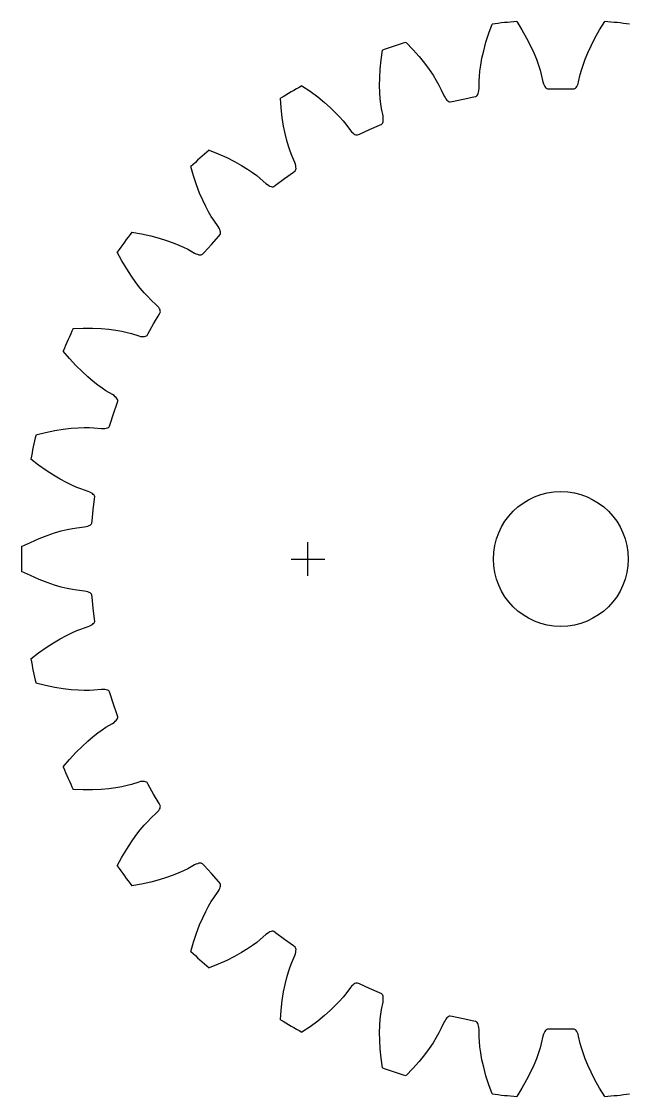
# Model space of a CAD drawing. Extents: x -8.5 to 23.5, y -15.9 to 15.9.
# Drawn here: x -8.5 to 9.54, y -15.95 to 15.95 of the extents above; entities that cross this region are included whole.
import ezdxf

# ---------------------------------------------------------------- set-up
doc = ezdxf.new("R2010")
doc.units = 0

msp = doc.modelspace()

# ---------------------------------------------------------------- linework, layer by layer
for p, q in [((0, -0.5), (0, 0.5)), ((0, -0.5), (0, 0.5)), ((-0.5, 0), (0.5, 0)), ((-0.5, 0), (0.5, 0))]:
    msp.add_line(p, q)
msp.add_circle((7.5, 0), 2)
msp.add_circle((7.5, 0), 2)
at = {"layer": 'layer0'}
for p, q in [((5.364, 15.598), (5.461, 15.87)), ((6.195, 15.947), (6.347, 15.702)), ((6.347, 15.702), (6.486, 15.456)), ((8.514, 15.456), (8.653, 15.702)), ((8.653, 15.702), (8.805, 15.947)), ((2.908, 15.327), (3.107, 15.119)), ((5.212, 15.081), (5.279, 15.329)), ((5.279, 15.329), (5.364, 15.598)), ((6.486, 15.456), (6.602, 15.227)), ((8.398, 15.227), (8.514, 15.456)), ((2.167, 14.813), (2.207, 15.099)), ((3.107, 15.119), (3.294, 14.907)), ((5.161, 14.855), (5.212, 15.081)), ((6.602, 15.227), (6.699, 15.016)), ((6.699, 15.016), (6.777, 14.826)), ((8.223, 14.826), (8.301, 15.016)), ((8.301, 15.016), (8.398, 15.227)), ((2.14, 14.532), (2.167, 14.813)), ((3.294, 14.907), (3.456, 14.708)), ((3.456, 14.708), (3.595, 14.522)), ((5.125, 14.652), (5.161, 14.855)), ((6.777, 14.826), (6.839, 14.655)), ((8.161, 14.655), (8.223, 14.826)), ((2.127, 14.276), (2.14, 14.532)), ((3.595, 14.522), (3.711, 14.351)), ((5.084, 14.315), (5.1, 14.472)), ((5.1, 14.472), (5.125, 14.652)), ((6.839, 14.655), (6.886, 14.504)), ((6.886, 14.504), (6.921, 14.375)), ((6.921, 14.375), (6.971, 14.153)), ((8.029, 14.153), (8.079, 14.375)), ((8.079, 14.375), (8.114, 14.504)), ((8.114, 14.504), (8.161, 14.655)), ((-0.179, 14.037), (0.06, 13.875)), ((2.124, 14.044), (2.127, 14.276)), ((2.13, 13.838), (2.124, 14.044)), ((3.711, 14.351), (3.806, 14.197)), ((3.806, 14.197), (3.884, 14.06)), ((3.884, 14.06), (3.945, 13.941)), ((5.075, 13.954), (5.077, 14.182)), ((5.077, 14.182), (5.084, 14.315)), ((6.971, 14.153), (6.986, 14.102)), ((6.986, 14.102), (7.004, 14.059)), ((7.004, 14.059), (7.023, 14.023)), ((7.977, 14.023), (7.996, 14.059)), ((7.996, 14.059), (8.014, 14.102)), ((8.014, 14.102), (8.029, 14.153)), ((0.06, 13.875), (0.287, 13.707)), ((2.143, 13.657), (2.13, 13.838)), ((3.945, 13.941), (4.04, 13.733)), ((4.04, 13.733), (4.066, 13.688)), ((4.92, 13.709), (4.984, 13.723)), ((4.984, 13.723), (5.004, 13.736)), ((5.004, 13.736), (5.022, 13.756)), ((5.022, 13.756), (5.038, 13.782)), ((5.038, 13.782), (5.051, 13.815)), ((5.051, 13.815), (5.062, 13.855)), ((5.062, 13.855), (5.07, 13.901)), ((5.07, 13.901), (5.075, 13.954)), ((7.023, 14.023), (7.043, 13.993)), ((7.043, 13.993), (7.064, 13.971)), ((7.064, 13.971), (7.086, 13.955)), ((7.086, 13.955), (7.108, 13.947)), ((7.108, 13.947), (7.173, 13.946)), ((7.173, 13.946), (7.5, 13.95)), ((7.5, 13.95), (7.827, 13.946)), ((7.827, 13.946), (7.892, 13.947)), ((7.892, 13.947), (7.914, 13.955)), ((7.914, 13.955), (7.936, 13.971)), ((7.936, 13.971), (7.957, 13.993)), ((7.957, 13.993), (7.977, 14.023)), ((-0.796, 13.381), (-0.817, 13.668)), ((0.287, 13.707), (0.487, 13.545)), ((0.487, 13.545), (0.661, 13.392)), ((2.161, 13.5), (2.143, 13.657)), ((2.182, 13.368), (2.161, 13.5)), ((4.066, 13.688), (4.092, 13.649)), ((4.092, 13.649), (4.118, 13.617)), ((4.118, 13.617), (4.144, 13.592)), ((4.144, 13.592), (4.169, 13.575)), ((4.169, 13.575), (4.193, 13.564)), ((4.193, 13.564), (4.217, 13.56)), ((4.217, 13.56), (4.28, 13.573)), ((4.28, 13.573), (4.6, 13.645)), ((4.6, 13.645), (4.92, 13.709)), ((-0.764, 13.1), (-0.796, 13.381)), ((-0.724, 12.846), (-0.764, 13.1)), ((0.661, 13.392), (0.81, 13.25)), ((0.81, 13.25), (0.935, 13.119)), ((0.935, 13.119), (1.04, 13.001)), ((2.227, 13.145), (2.182, 13.368)), ((2.233, 13.092), (2.227, 13.145)), ((2.235, 13.045), (2.233, 13.092)), ((-0.678, 12.619), (-0.724, 12.846)), ((1.04, 13.001), (1.124, 12.897)), ((1.124, 12.897), (1.26, 12.714)), ((1.826, 12.744), (2.126, 12.874)), ((2.126, 12.874), (2.186, 12.9)), ((2.186, 12.9), (2.202, 12.917)), ((2.202, 12.917), (2.216, 12.94)), ((2.216, 12.94), (2.226, 12.969)), ((2.226, 12.969), (2.232, 13.004)), ((2.232, 13.004), (2.235, 13.045)), ((-0.63, 12.419), (-0.678, 12.619)), ((1.26, 12.714), (1.295, 12.674)), ((1.295, 12.674), (1.328, 12.642)), ((1.328, 12.642), (1.361, 12.616)), ((1.361, 12.616), (1.391, 12.597)), ((1.391, 12.597), (1.419, 12.585)), ((1.419, 12.585), (1.446, 12.58)), ((1.446, 12.58), (1.469, 12.581)), ((1.469, 12.581), (1.529, 12.607)), ((1.529, 12.607), (1.826, 12.744)), ((-2.929, 12.134), (-2.662, 12.025)), ((-0.579, 12.245), (-0.63, 12.419)), ((-0.529, 12.095), (-0.579, 12.245)), ((-2.662, 12.025), (-2.405, 11.908)), ((-2.405, 11.908), (-2.176, 11.791)), ((-0.481, 11.97), (-0.529, 12.095)), ((-0.39, 11.761), (-0.481, 11.97)), ((-3.397, 11.364), (-3.477, 11.641)), ((-2.176, 11.791), (-1.974, 11.678)), ((-1.974, 11.678), (-1.799, 11.569)), ((-1.799, 11.569), (-1.649, 11.468)), ((-0.433, 11.475), (-0.38, 11.514)), ((-0.374, 11.711), (-0.39, 11.761)), ((-0.38, 11.514), (-0.368, 11.533)), ((-0.362, 11.666), (-0.374, 11.711)), ((-0.368, 11.533), (-0.359, 11.559)), ((-0.356, 11.625), (-0.362, 11.666)), ((-0.359, 11.559), (-0.355, 11.589)), ((-0.355, 11.589), (-0.356, 11.625)), ((-3.307, 11.096), (-3.397, 11.364)), ((-1.649, 11.468), (-1.522, 11.374)), ((-1.522, 11.374), (-1.418, 11.29)), ((-1.418, 11.29), (-1.247, 11.139)), ((-0.962, 11.09), (-0.7, 11.286)), ((-0.7, 11.286), (-0.433, 11.475)), ((-3.215, 10.856), (-3.307, 11.096)), ((-3.123, 10.643), (-3.215, 10.856)), ((-1.247, 11.139), (-1.205, 11.107)), ((-1.205, 11.107), (-1.165, 11.082)), ((-1.165, 11.082), (-1.128, 11.064)), ((-1.128, 11.064), (-1.095, 11.052)), ((-1.095, 11.052), (-1.064, 11.046)), ((-1.064, 11.046), (-1.038, 11.046)), ((-1.038, 11.046), (-1.015, 11.053)), ((-1.015, 11.053), (-0.962, 11.09)), ((-3.034, 10.457), (-3.123, 10.643)), ((-2.948, 10.297), (-3.034, 10.457)), ((-2.868, 10.161), (-2.948, 10.297)), ((-2.796, 10.049), (-2.868, 10.161)), ((-2.663, 9.863), (-2.796, 10.049)), ((-5.224, 9.7), (-4.94, 9.649)), ((-4.94, 9.649), (-4.664, 9.588)), ((-4.664, 9.588), (-4.416, 9.522)), ((-2.867, 9.334), (-2.645, 9.575)), ((-2.637, 9.818), (-2.663, 9.863)), ((-2.645, 9.575), (-2.602, 9.624)), ((-2.616, 9.776), (-2.637, 9.818)), ((-2.602, 9.737), (-2.616, 9.776)), ((-2.593, 9.703), (-2.602, 9.737)), ((-2.602, 9.624), (-2.594, 9.646)), ((-2.594, 9.646), (-2.591, 9.672)), ((-2.591, 9.672), (-2.593, 9.703)), ((-4.416, 9.522), (-4.195, 9.453)), ((-4.195, 9.453), (-4.001, 9.383)), ((-4.001, 9.383), (-3.833, 9.315)), ((-3.833, 9.315), (-3.689, 9.249)), ((-3.689, 9.249), (-3.57, 9.189)), ((-3.083, 9.089), (-2.867, 9.334)), ((-5.521, 8.85), (-5.657, 9.104)), ((-3.57, 9.189), (-3.372, 9.077)), ((-3.372, 9.077), (-3.324, 9.055)), ((-3.324, 9.055), (-3.28, 9.039)), ((-3.28, 9.039), (-3.24, 9.028)), ((-3.24, 9.028), (-3.205, 9.024)), ((-3.205, 9.024), (-3.174, 9.024)), ((-3.174, 9.024), (-3.148, 9.03)), ((-3.148, 9.03), (-3.127, 9.041)), ((-3.127, 9.041), (-3.083, 9.089)), ((-5.378, 8.606), (-5.521, 8.85)), ((-5.238, 8.391), (-5.378, 8.606)), ((-5.104, 8.202), (-5.238, 8.391)), ((-4.978, 8.039), (-5.104, 8.202)), ((-4.861, 7.9), (-4.978, 8.039)), ((-4.754, 7.784), (-4.861, 7.9)), ((-4.66, 7.689), (-4.754, 7.784)), ((-4.492, 7.535), (-4.66, 7.689)), ((-4.456, 7.496), (-4.492, 7.535)), ((-4.427, 7.459), (-4.456, 7.496)), ((-4.405, 7.424), (-4.427, 7.459)), ((-4.39, 7.392), (-4.405, 7.424)), ((-4.381, 7.363), (-4.39, 7.392)), ((-4.382, 7.313), (-4.378, 7.336)), ((-4.378, 7.336), (-4.381, 7.363)), ((-4.581, 6.975), (-4.414, 7.256)), ((-4.414, 7.256), (-4.382, 7.313)), ((-6.963, 6.843), (-6.675, 6.852)), ((-6.675, 6.852), (-6.392, 6.849)), ((-6.392, 6.849), (-6.136, 6.836)), ((-6.136, 6.836), (-5.905, 6.815)), ((-5.905, 6.815), (-5.701, 6.787)), ((-5.701, 6.787), (-5.522, 6.755)), ((-5.522, 6.755), (-5.368, 6.721)), ((-5.368, 6.721), (-5.239, 6.687)), ((-4.741, 6.69), (-4.581, 6.975)), ((-5.239, 6.687), (-5.021, 6.618)), ((-5.021, 6.618), (-4.97, 6.606)), ((-4.97, 6.606), (-4.924, 6.6)), ((-4.924, 6.6), (-4.882, 6.598)), ((-4.882, 6.598), (-4.847, 6.601)), ((-4.847, 6.601), (-4.817, 6.608)), ((-4.817, 6.608), (-4.793, 6.619)), ((-4.793, 6.619), (-4.774, 6.634)), ((-4.774, 6.634), (-4.741, 6.69)), ((-7.077, 5.949), (-7.263, 6.169)), ((-6.886, 5.741), (-7.077, 5.949)), ((-6.704, 5.559), (-6.886, 5.741)), ((-6.534, 5.402), (-6.704, 5.559)), ((-6.377, 5.269), (-6.534, 5.402)), ((-6.233, 5.157), (-6.377, 5.269)), ((-6.105, 5.066), (-6.233, 5.157)), ((-5.993, 4.993), (-6.105, 5.066)), ((-5.797, 4.877), (-5.993, 4.993)), ((-5.754, 4.846), (-5.797, 4.877)), ((-5.718, 4.816), (-5.754, 4.846)), ((-5.689, 4.787), (-5.718, 4.816)), ((-5.667, 4.759), (-5.689, 4.787)), ((-5.767, 4.311), (-5.663, 4.621)), ((-5.652, 4.732), (-5.667, 4.759)), ((-5.663, 4.621), (-5.643, 4.683)), ((-5.644, 4.706), (-5.652, 4.732)), ((-5.643, 4.683), (-5.644, 4.706)), ((-5.865, 3.999), (-5.767, 4.311)), ((-7.513, 3.811), (-7.259, 3.852)), ((-7.259, 3.852), (-7.029, 3.879)), ((-7.029, 3.879), (-6.823, 3.894)), ((-6.823, 3.894), (-6.642, 3.9)), ((-6.642, 3.9), (-6.484, 3.899)), ((-6.484, 3.899), (-6.351, 3.892)), ((-6.351, 3.892), (-6.124, 3.87)), ((-6.124, 3.87), (-6.071, 3.869)), ((-6.071, 3.869), (-6.024, 3.873)), ((-6.024, 3.873), (-5.984, 3.879)), ((-5.984, 3.879), (-5.949, 3.89)), ((-5.949, 3.89), (-5.921, 3.903)), ((-5.921, 3.903), (-5.9, 3.918)), ((-5.9, 3.918), (-5.885, 3.937)), ((-5.885, 3.937), (-5.865, 3.999)), ((-8.07, 3.686), (-7.79, 3.755)), ((-7.79, 3.755), (-7.513, 3.811)), ((-7.995, 2.788), (-8.223, 2.965)), ((-7.765, 2.624), (-7.995, 2.788)), ((-7.55, 2.484), (-7.765, 2.624)), ((-7.35, 2.366), (-7.55, 2.484)), ((-7.169, 2.268), (-7.35, 2.366)), ((-7.006, 2.189), (-7.169, 2.268)), ((-6.861, 2.126), (-7.006, 2.189)), ((-6.736, 2.078), (-6.861, 2.126)), ((-6.52, 2.006), (-6.736, 2.078)), ((-6.472, 1.985), (-6.52, 2.006)), ((-6.43, 1.963), (-6.472, 1.985)), ((-6.396, 1.94), (-6.43, 1.963)), ((-6.369, 1.917), (-6.396, 1.94)), ((-6.348, 1.894), (-6.369, 1.917)), ((-6.374, 1.458), (-6.336, 1.783)), ((-6.335, 1.871), (-6.348, 1.894)), ((-6.336, 1.783), (-6.329, 1.848)), ((-6.329, 1.848), (-6.335, 1.871)), ((-6.404, 1.132), (-6.374, 1.458)), ((-6.631, 0.953), (-6.579, 0.963)), ((-6.579, 0.963), (-6.534, 0.976)), ((-6.534, 0.976), (-6.496, 0.991)), ((-6.496, 0.991), (-6.464, 1.008)), ((-6.464, 1.008), (-6.44, 1.027)), ((-6.44, 1.027), (-6.422, 1.047)), ((-6.422, 1.047), (-6.411, 1.068)), ((-6.411, 1.068), (-6.404, 1.132)), ((-7.977, 0.607), (-7.737, 0.699)), ((-7.737, 0.699), (-7.518, 0.773)), ((-7.518, 0.773), (-7.32, 0.831)), ((-7.32, 0.831), (-7.144, 0.874)), ((-7.144, 0.874), (-6.989, 0.906)), ((-6.989, 0.906), (-6.857, 0.927)), ((-6.857, 0.927), (-6.631, 0.953)), ((-8.496, 0.369), (-8.236, 0.494)), ((-8.236, 0.494), (-7.977, 0.607)), ((-8.236, -0.494), (-8.496, -0.369)), ((-7.977, -0.607), (-8.236, -0.494)), ((-7.737, -0.699), (-7.977, -0.607)), ((-7.518, -0.773), (-7.737, -0.699)), ((-7.32, -0.831), (-7.518, -0.773)), ((-7.144, -0.874), (-7.32, -0.831)), ((-6.989, -0.906), (-7.144, -0.874)), ((-6.857, -0.927), (-6.989, -0.906)), ((-6.631, -0.953), (-6.857, -0.927)), ((-6.579, -0.963), (-6.631, -0.953)), ((-6.534, -0.976), (-6.579, -0.963)), ((-6.496, -0.991), (-6.534, -0.976)), ((-6.464, -1.008), (-6.496, -0.991)), ((-6.44, -1.027), (-6.464, -1.008)), ((-6.422, -1.047), (-6.44, -1.027)), ((-6.411, -1.068), (-6.422, -1.047)), ((-6.404, -1.132), (-6.411, -1.068)), ((-6.374, -1.458), (-6.404, -1.132)), ((-6.336, -1.783), (-6.374, -1.458)), ((-6.369, -1.917), (-6.348, -1.894)), ((-6.348, -1.894), (-6.335, -1.871)), ((-6.329, -1.848), (-6.336, -1.783)), ((-6.335, -1.871), (-6.329, -1.848)), ((-7.169, -2.268), (-7.006, -2.189)), ((-7.006, -2.189), (-6.861, -2.126)), ((-6.861, -2.126), (-6.736, -2.078)), ((-6.736, -2.078), (-6.52, -2.006)), ((-6.52, -2.006), (-6.472, -1.985)), ((-6.472, -1.985), (-6.43, -1.963)), ((-6.43, -1.963), (-6.396, -1.94)), ((-6.396, -1.94), (-6.369, -1.917)), ((-7.765, -2.624), (-7.55, -2.484)), ((-7.55, -2.484), (-7.35, -2.366)), ((-7.35, -2.366), (-7.169, -2.268)), ((-8.223, -2.965), (-7.995, -2.788)), ((-7.995, -2.788), (-7.765, -2.624)), ((-7.79, -3.755), (-8.07, -3.686)), ((-7.513, -3.811), (-7.79, -3.755)), ((-7.259, -3.852), (-7.513, -3.811)), ((-7.029, -3.879), (-7.259, -3.852)), ((-6.823, -3.894), (-7.029, -3.879)), ((-6.642, -3.9), (-6.823, -3.894)), ((-6.484, -3.899), (-6.642, -3.9)), ((-6.351, -3.892), (-6.484, -3.899)), ((-6.124, -3.87), (-6.351, -3.892)), ((-6.071, -3.869), (-6.124, -3.87)), ((-6.024, -3.873), (-6.071, -3.869)), ((-5.984, -3.879), (-6.024, -3.873)), ((-5.949, -3.89), (-5.984, -3.879)), ((-5.921, -3.903), (-5.949, -3.89)), ((-5.9, -3.918), (-5.921, -3.903)), ((-5.885, -3.937), (-5.9, -3.918)), ((-5.865, -3.999), (-5.885, -3.937)), ((-5.767, -4.311), (-5.865, -3.999)), ((-5.663, -4.621), (-5.767, -4.311)), ((-5.689, -4.787), (-5.667, -4.759)), ((-5.667, -4.759), (-5.652, -4.732)), ((-5.643, -4.683), (-5.663, -4.621)), ((-5.652, -4.732), (-5.644, -4.706)), ((-5.644, -4.706), (-5.643, -4.683)), ((-6.233, -5.157), (-6.105, -5.066)), ((-6.105, -5.066), (-5.993, -4.993)), ((-5.993, -4.993), (-5.797, -4.877)), ((-5.797, -4.877), (-5.754, -4.846)), ((-5.754, -4.846), (-5.718, -4.816)), ((-5.718, -4.816), (-5.689, -4.787)), ((-6.704, -5.559), (-6.534, -5.402)), ((-6.534, -5.402), (-6.377, -5.269)), ((-6.377, -5.269), (-6.233, -5.157)), ((-7.077, -5.949), (-6.886, -5.741)), ((-6.886, -5.741), (-6.704, -5.559)), ((-7.263, -6.169), (-7.077, -5.949)), ((-5.239, -6.687), (-5.368, -6.721)), ((-5.021, -6.618), (-5.239, -6.687)), ((-4.97, -6.606), (-5.021, -6.618)), ((-4.924, -6.6), (-4.97, -6.606)), ((-4.882, -6.598), (-4.924, -6.6)), ((-4.847, -6.601), (-4.882, -6.598)), ((-4.817, -6.608), (-4.847, -6.601)), ((-4.793, -6.619), (-4.817, -6.608)), ((-4.774, -6.634), (-4.793, -6.619)), ((-4.741, -6.69), (-4.774, -6.634)), ((-4.581, -6.975), (-4.741, -6.69)), ((-6.675, -6.852), (-6.963, -6.843)), ((-6.392, -6.849), (-6.675, -6.852)), ((-6.136, -6.836), (-6.392, -6.849)), ((-5.905, -6.815), (-6.136, -6.836)), ((-5.701, -6.787), (-5.905, -6.815)), ((-5.522, -6.755), (-5.701, -6.787)), ((-5.368, -6.721), (-5.522, -6.755)), ((-4.414, -7.256), (-4.581, -6.975)), ((-4.382, -7.313), (-4.414, -7.256)), ((-4.378, -7.336), (-4.382, -7.313)), ((-4.66, -7.689), (-4.492, -7.535)), ((-4.492, -7.535), (-4.456, -7.496)), ((-4.456, -7.496), (-4.427, -7.459)), ((-4.427, -7.459), (-4.405, -7.424)), ((-4.405, -7.424), (-4.39, -7.392)), ((-4.39, -7.392), (-4.381, -7.363)), ((-4.381, -7.363), (-4.378, -7.336)), ((-4.978, -8.039), (-4.861, -7.9)), ((-4.861, -7.9), (-4.754, -7.784)), ((-4.754, -7.784), (-4.66, -7.689)), ((-5.238, -8.391), (-5.104, -8.202)), ((-5.104, -8.202), (-4.978, -8.039)), ((-5.521, -8.85), (-5.378, -8.606)), ((-5.378, -8.606), (-5.238, -8.391)), ((-5.657, -9.104), (-5.521, -8.85)), ((-3.57, -9.189), (-3.689, -9.249)), ((-3.372, -9.077), (-3.57, -9.189)), ((-3.324, -9.055), (-3.372, -9.077)), ((-3.28, -9.039), (-3.324, -9.055)), ((-3.24, -9.028), (-3.28, -9.039)), ((-3.205, -9.024), (-3.24, -9.028)), ((-3.174, -9.024), (-3.205, -9.024)), ((-3.148, -9.03), (-3.174, -9.024)), ((-3.127, -9.041), (-3.148, -9.03)), ((-3.083, -9.089), (-3.127, -9.041)), ((-2.867, -9.334), (-3.083, -9.089)), ((-4.416, -9.522), (-4.664, -9.588)), ((-4.195, -9.453), (-4.416, -9.522)), ((-4.001, -9.383), (-4.195, -9.453)), ((-3.833, -9.315), (-4.001, -9.383)), ((-3.689, -9.249), (-3.833, -9.315)), ((-2.645, -9.575), (-2.867, -9.334)), ((-4.94, -9.649), (-5.224, -9.7)), ((-4.664, -9.588), (-4.94, -9.649)), ((-2.796, -10.049), (-2.663, -9.863)), ((-2.663, -9.863), (-2.637, -9.818)), ((-2.602, -9.624), (-2.645, -9.575)), ((-2.637, -9.818), (-2.616, -9.776)), ((-2.616, -9.776), (-2.602, -9.737)), ((-2.594, -9.646), (-2.602, -9.624)), ((-2.602, -9.737), (-2.593, -9.703)), ((-2.591, -9.672), (-2.594, -9.646)), ((-2.593, -9.703), (-2.591, -9.672)), ((-2.948, -10.297), (-2.868, -10.161)), ((-2.868, -10.161), (-2.796, -10.049)), ((-3.123, -10.643), (-3.034, -10.457)), ((-3.034, -10.457), (-2.948, -10.297)), ((-3.215, -10.856), (-3.123, -10.643)), ((-3.397, -11.364), (-3.307, -11.096)), ((-3.307, -11.096), (-3.215, -10.856)), ((-1.247, -11.139), (-1.418, -11.29)), ((-1.205, -11.107), (-1.247, -11.139)), ((-1.165, -11.082), (-1.205, -11.107)), ((-1.128, -11.064), (-1.165, -11.082)), ((-1.095, -11.052), (-1.128, -11.064)), ((-1.064, -11.046), (-1.095, -11.052)), ((-1.038, -11.046), (-1.064, -11.046)), ((-1.015, -11.053), (-1.038, -11.046)), ((-0.962, -11.09), (-1.015, -11.053)), ((-0.7, -11.286), (-0.962, -11.09)), ((-3.477, -11.641), (-3.397, -11.364)), ((-1.649, -11.468), (-1.799, -11.569)), ((-1.522, -11.374), (-1.649, -11.468)), ((-1.418, -11.29), (-1.522, -11.374)), ((-0.433, -11.475), (-0.7, -11.286)), ((-0.38, -11.514), (-0.433, -11.475)), ((-2.176, -11.791), (-2.405, -11.908)), ((-1.974, -11.678), (-2.176, -11.791)), ((-1.799, -11.569), (-1.974, -11.678)), ((-0.481, -11.97), (-0.39, -11.761)), ((-0.39, -11.761), (-0.374, -11.711)), ((-0.368, -11.533), (-0.38, -11.514)), ((-0.374, -11.711), (-0.362, -11.666)), ((-0.359, -11.559), (-0.368, -11.533)), ((-0.362, -11.666), (-0.356, -11.625)), ((-0.355, -11.589), (-0.359, -11.559)), ((-0.356, -11.625), (-0.355, -11.589)), ((-2.662, -12.025), (-2.929, -12.134)), ((-2.405, -11.908), (-2.662, -12.025)), ((-0.579, -12.245), (-0.529, -12.095)), ((-0.529, -12.095), (-0.481, -11.97)), ((-0.678, -12.619), (-0.63, -12.419)), ((-0.63, -12.419), (-0.579, -12.245)), ((-0.724, -12.846), (-0.678, -12.619)), ((1.26, -12.714), (1.124, -12.897)), ((1.295, -12.674), (1.26, -12.714)), ((1.328, -12.642), (1.295, -12.674)), ((1.361, -12.616), (1.328, -12.642)), ((1.391, -12.597), (1.361, -12.616)), ((1.419, -12.585), (1.391, -12.597)), ((1.446, -12.58), (1.419, -12.585)), ((1.469, -12.581), (1.446, -12.58)), ((1.529, -12.607), (1.469, -12.581)), ((1.826, -12.744), (1.529, -12.607)), ((2.126, -12.874), (1.826, -12.744)), ((-0.764, -13.1), (-0.724, -12.846)), ((1.04, -13.001), (0.935, -13.119)), ((1.124, -12.897), (1.04, -13.001)), ((2.186, -12.9), (2.126, -12.874)), ((2.202, -12.917), (2.186, -12.9)), ((2.216, -12.94), (2.202, -12.917)), ((2.226, -12.969), (2.216, -12.94)), ((2.232, -13.004), (2.226, -12.969)), ((2.235, -13.045), (2.232, -13.004)), ((2.233, -13.092), (2.235, -13.045)), ((-0.817, -13.668), (-0.796, -13.381)), ((-0.796, -13.381), (-0.764, -13.1)), ((0.661, -13.392), (0.487, -13.545)), ((0.81, -13.25), (0.661, -13.392)), ((0.935, -13.119), (0.81, -13.25)), ((2.161, -13.5), (2.182, -13.368)), ((2.182, -13.368), (2.227, -13.145)), ((2.227, -13.145), (2.233, -13.092)), ((0.287, -13.707), (0.06, -13.875)), ((0.487, -13.545), (0.287, -13.707)), ((2.13, -13.838), (2.143, -13.657)), ((2.143, -13.657), (2.161, -13.5)), ((4.066, -13.688), (4.04, -13.733)), ((4.092, -13.649), (4.066, -13.688)), ((4.118, -13.617), (4.092, -13.649)), ((4.144, -13.592), (4.118, -13.617)), ((4.169, -13.575), (4.144, -13.592)), ((4.193, -13.564), (4.169, -13.575)), ((4.217, -13.56), (4.193, -13.564)), ((4.28, -13.573), (4.217, -13.56)), ((4.6, -13.645), (4.28, -13.573)), ((4.92, -13.709), (4.6, -13.645)), ((4.984, -13.723), (4.92, -13.709)), ((0.06, -13.875), (-0.179, -14.037)), ((2.124, -14.044), (2.13, -13.838)), ((3.945, -13.941), (3.884, -14.06)), ((4.04, -13.733), (3.945, -13.941)), ((5.004, -13.736), (4.984, -13.723)), ((5.022, -13.756), (5.004, -13.736)), ((5.038, -13.782), (5.022, -13.756)), ((5.051, -13.815), (5.038, -13.782)), ((5.062, -13.855), (5.051, -13.815)), ((5.07, -13.901), (5.062, -13.855)), ((5.075, -13.954), (5.07, -13.901)), ((5.077, -14.182), (5.075, -13.954)), ((7.023, -14.023), (7.004, -14.059)), ((7.043, -13.993), (7.023, -14.023)), ((7.064, -13.971), (7.043, -13.993)), ((7.086, -13.955), (7.064, -13.971)), ((7.108, -13.947), (7.086, -13.955)), ((7.173, -13.946), (7.108, -13.947)), ((7.5, -13.95), (7.173, -13.946)), ((7.827, -13.946), (7.5, -13.95)), ((7.892, -13.947), (7.827, -13.946)), ((7.914, -13.955), (7.892, -13.947)), ((7.936, -13.971), (7.914, -13.955)), ((7.957, -13.993), (7.936, -13.971)), ((7.977, -14.023), (7.957, -13.993)), ((7.996, -14.059), (7.977, -14.023)), ((2.127, -14.276), (2.124, -14.044)), ((2.14, -14.532), (2.127, -14.276)), ((3.711, -14.351), (3.595, -14.522)), ((3.806, -14.197), (3.711, -14.351)), ((3.884, -14.06), (3.806, -14.197)), ((5.084, -14.315), (5.077, -14.182)), ((5.1, -14.472), (5.084, -14.315)), ((6.971, -14.153), (6.921, -14.375)), ((6.986, -14.102), (6.971, -14.153)), ((7.004, -14.059), (6.986, -14.102)), ((8.014, -14.102), (7.996, -14.059)), ((8.029, -14.153), (8.014, -14.102)), ((8.079, -14.375), (8.029, -14.153)), ((2.167, -14.813), (2.14, -14.532)), ((3.595, -14.522), (3.456, -14.708)), ((5.125, -14.652), (5.1, -14.472)), ((5.161, -14.855), (5.125, -14.652)), ((6.839, -14.655), (6.777, -14.826)), ((6.886, -14.504), (6.839, -14.655)), ((6.921, -14.375), (6.886, -14.504)), ((8.114, -14.504), (8.079, -14.375)), ((8.161, -14.655), (8.114, -14.504)), ((8.223, -14.826), (8.161, -14.655)), ((2.207, -15.099), (2.167, -14.813)), ((3.294, -14.907), (3.107, -15.119)), ((3.456, -14.708), (3.294, -14.907)), ((5.212, -15.081), (5.161, -14.855)), ((6.777, -14.826), (6.699, -15.016)), ((8.301, -15.016), (8.223, -14.826)), ((3.107, -15.119), (2.908, -15.327)), ((5.279, -15.329), (5.212, -15.081)), ((6.602, -15.227), (6.486, -15.456)), ((6.699, -15.016), (6.602, -15.227)), ((8.398, -15.227), (8.301, -15.016)), ((8.514, -15.456), (8.398, -15.227)), ((5.364, -15.598), (5.279, -15.329)), ((5.461, -15.87), (5.364, -15.598)), ((6.486, -15.456), (6.347, -15.702)), ((8.653, -15.702), (8.514, -15.456)), ((6.347, -15.702), (6.195, -15.947)), ((8.805, -15.947), (8.653, -15.702))]:
    msp.add_line(p, q, dxfattribs=at)
for start, end in [(82.68, 85.32), (94.68, 97.32), (106.68, 109.32), (118.68, 121.32), (130.68, 133.32), (142.68, 145.32), (154.68, 157.32), (166.68, 169.32), (178.68, 181.32), (190.68, 193.32), (202.68, 205.32), (214.68, 217.32), (226.68, 229.32), (238.68, 241.32), (250.68, 253.32), (262.68, 265.32), (274.68, 277.32)]:
    msp.add_arc((7.5, 0), 16, start, end, dxfattribs=at)
at = {"layer": 'layer1'}
for p, q in [((5.364, 15.598), (5.461, 15.87)), ((6.195, 15.947), (6.347, 15.702)), ((6.347, 15.702), (6.486, 15.456)), ((8.514, 15.456), (8.653, 15.702)), ((8.653, 15.702), (8.805, 15.947)), ((2.908, 15.327), (3.107, 15.119)), ((5.212, 15.081), (5.279, 15.329)), ((5.279, 15.329), (5.364, 15.598)), ((6.486, 15.456), (6.602, 15.227)), ((8.398, 15.227), (8.514, 15.456)), ((2.167, 14.813), (2.207, 15.099)), ((3.107, 15.119), (3.294, 14.907)), ((5.161, 14.855), (5.212, 15.081)), ((6.602, 15.227), (6.699, 15.016)), ((6.699, 15.016), (6.777, 14.826)), ((8.223, 14.826), (8.301, 15.016)), ((8.301, 15.016), (8.398, 15.227)), ((2.14, 14.532), (2.167, 14.813)), ((3.294, 14.907), (3.456, 14.708)), ((3.456, 14.708), (3.595, 14.522)), ((5.125, 14.652), (5.161, 14.855)), ((6.777, 14.826), (6.839, 14.655)), ((8.161, 14.655), (8.223, 14.826)), ((2.127, 14.276), (2.14, 14.532)), ((3.595, 14.522), (3.711, 14.351)), ((5.084, 14.315), (5.1, 14.472)), ((5.1, 14.472), (5.125, 14.652)), ((6.839, 14.655), (6.886, 14.504)), ((6.886, 14.504), (6.921, 14.375)), ((6.921, 14.375), (6.971, 14.153)), ((8.029, 14.153), (8.079, 14.375)), ((8.079, 14.375), (8.114, 14.504)), ((8.114, 14.504), (8.161, 14.655)), ((-0.179, 14.037), (0.06, 13.875)), ((2.124, 14.044), (2.127, 14.276)), ((2.13, 13.838), (2.124, 14.044)), ((3.711, 14.351), (3.806, 14.197)), ((3.806, 14.197), (3.884, 14.06)), ((3.884, 14.06), (3.945, 13.941)), ((5.075, 13.954), (5.077, 14.182)), ((5.077, 14.182), (5.084, 14.315)), ((6.971, 14.153), (6.986, 14.102)), ((6.986, 14.102), (7.004, 14.059)), ((7.004, 14.059), (7.023, 14.023)), ((7.977, 14.023), (7.996, 14.059)), ((7.996, 14.059), (8.014, 14.102)), ((8.014, 14.102), (8.029, 14.153)), ((0.06, 13.875), (0.287, 13.707)), ((2.143, 13.657), (2.13, 13.838)), ((3.945, 13.941), (4.04, 13.733)), ((4.04, 13.733), (4.066, 13.688)), ((4.92, 13.709), (4.984, 13.723)), ((4.984, 13.723), (5.004, 13.736)), ((5.004, 13.736), (5.022, 13.756)), ((5.022, 13.756), (5.038, 13.782)), ((5.038, 13.782), (5.051, 13.815)), ((5.051, 13.815), (5.062, 13.855)), ((5.062, 13.855), (5.07, 13.901)), ((5.07, 13.901), (5.075, 13.954)), ((7.023, 14.023), (7.043, 13.993)), ((7.043, 13.993), (7.064, 13.971)), ((7.064, 13.971), (7.086, 13.955)), ((7.086, 13.955), (7.108, 13.947)), ((7.108, 13.947), (7.173, 13.946)), ((7.173, 13.946), (7.5, 13.95)), ((7.5, 13.95), (7.827, 13.946)), ((7.827, 13.946), (7.892, 13.947)), ((7.892, 13.947), (7.914, 13.955)), ((7.914, 13.955), (7.936, 13.971)), ((7.936, 13.971), (7.957, 13.993)), ((7.957, 13.993), (7.977, 14.023)), ((-0.796, 13.381), (-0.817, 13.668)), ((0.287, 13.707), (0.487, 13.545)), ((0.487, 13.545), (0.661, 13.392)), ((2.161, 13.5), (2.143, 13.657)), ((2.182, 13.368), (2.161, 13.5)), ((4.066, 13.688), (4.092, 13.649)), ((4.092, 13.649), (4.118, 13.617)), ((4.118, 13.617), (4.144, 13.592)), ((4.144, 13.592), (4.169, 13.575)), ((4.169, 13.575), (4.193, 13.564)), ((4.193, 13.564), (4.217, 13.56)), ((4.217, 13.56), (4.28, 13.573)), ((4.28, 13.573), (4.6, 13.645)), ((4.6, 13.645), (4.92, 13.709)), ((-0.764, 13.1), (-0.796, 13.381)), ((-0.724, 12.846), (-0.764, 13.1)), ((0.661, 13.392), (0.81, 13.25)), ((0.81, 13.25), (0.935, 13.119)), ((0.935, 13.119), (1.04, 13.001)), ((2.227, 13.145), (2.182, 13.368)), ((2.233, 13.092), (2.227, 13.145)), ((2.235, 13.045), (2.233, 13.092)), ((-0.678, 12.619), (-0.724, 12.846)), ((1.04, 13.001), (1.124, 12.897)), ((1.124, 12.897), (1.26, 12.714)), ((1.826, 12.744), (2.126, 12.874)), ((2.126, 12.874), (2.186, 12.9)), ((2.186, 12.9), (2.202, 12.917)), ((2.202, 12.917), (2.216, 12.94)), ((2.216, 12.94), (2.226, 12.969)), ((2.226, 12.969), (2.232, 13.004)), ((2.232, 13.004), (2.235, 13.045)), ((-0.63, 12.419), (-0.678, 12.619)), ((1.26, 12.714), (1.295, 12.674)), ((1.295, 12.674), (1.328, 12.642)), ((1.328, 12.642), (1.361, 12.616)), ((1.361, 12.616), (1.391, 12.597)), ((1.391, 12.597), (1.419, 12.585)), ((1.419, 12.585), (1.446, 12.58)), ((1.446, 12.58), (1.469, 12.581)), ((1.469, 12.581), (1.529, 12.607)), ((1.529, 12.607), (1.826, 12.744)), ((-2.929, 12.134), (-2.662, 12.025)), ((-0.579, 12.245), (-0.63, 12.419)), ((-0.529, 12.095), (-0.579, 12.245)), ((-2.662, 12.025), (-2.405, 11.908)), ((-2.405, 11.908), (-2.176, 11.791)), ((-0.481, 11.97), (-0.529, 12.095)), ((-0.39, 11.761), (-0.481, 11.97)), ((-3.397, 11.364), (-3.477, 11.641)), ((-2.176, 11.791), (-1.974, 11.678)), ((-1.974, 11.678), (-1.799, 11.569)), ((-1.799, 11.569), (-1.649, 11.468)), ((-0.433, 11.475), (-0.38, 11.514)), ((-0.374, 11.711), (-0.39, 11.761)), ((-0.38, 11.514), (-0.368, 11.533)), ((-0.362, 11.666), (-0.374, 11.711)), ((-0.368, 11.533), (-0.359, 11.559)), ((-0.356, 11.625), (-0.362, 11.666)), ((-0.359, 11.559), (-0.355, 11.589)), ((-0.355, 11.589), (-0.356, 11.625)), ((-3.307, 11.096), (-3.397, 11.364)), ((-1.649, 11.468), (-1.522, 11.374)), ((-1.522, 11.374), (-1.418, 11.29)), ((-1.418, 11.29), (-1.247, 11.139)), ((-0.962, 11.09), (-0.7, 11.286)), ((-0.7, 11.286), (-0.433, 11.475)), ((-3.215, 10.856), (-3.307, 11.096)), ((-3.123, 10.643), (-3.215, 10.856)), ((-1.247, 11.139), (-1.205, 11.107)), ((-1.205, 11.107), (-1.165, 11.082)), ((-1.165, 11.082), (-1.128, 11.064)), ((-1.128, 11.064), (-1.095, 11.052)), ((-1.095, 11.052), (-1.064, 11.046)), ((-1.064, 11.046), (-1.038, 11.046)), ((-1.038, 11.046), (-1.015, 11.053)), ((-1.015, 11.053), (-0.962, 11.09)), ((-3.034, 10.457), (-3.123, 10.643)), ((-2.948, 10.297), (-3.034, 10.457)), ((-2.868, 10.161), (-2.948, 10.297)), ((-2.796, 10.049), (-2.868, 10.161)), ((-2.663, 9.863), (-2.796, 10.049)), ((-5.224, 9.7), (-4.94, 9.649)), ((-4.94, 9.649), (-4.664, 9.588)), ((-4.664, 9.588), (-4.416, 9.522)), ((-2.867, 9.334), (-2.645, 9.575)), ((-2.637, 9.818), (-2.663, 9.863)), ((-2.645, 9.575), (-2.602, 9.624)), ((-2.616, 9.776), (-2.637, 9.818)), ((-2.602, 9.737), (-2.616, 9.776)), ((-2.593, 9.703), (-2.602, 9.737)), ((-2.602, 9.624), (-2.594, 9.646)), ((-2.594, 9.646), (-2.591, 9.672)), ((-2.591, 9.672), (-2.593, 9.703)), ((-4.416, 9.522), (-4.195, 9.453)), ((-4.195, 9.453), (-4.001, 9.383)), ((-4.001, 9.383), (-3.833, 9.315)), ((-3.833, 9.315), (-3.689, 9.249)), ((-3.689, 9.249), (-3.57, 9.189)), ((-3.083, 9.089), (-2.867, 9.334)), ((-5.521, 8.85), (-5.657, 9.104)), ((-3.57, 9.189), (-3.372, 9.077)), ((-3.372, 9.077), (-3.324, 9.055)), ((-3.324, 9.055), (-3.28, 9.039)), ((-3.28, 9.039), (-3.24, 9.028)), ((-3.24, 9.028), (-3.205, 9.024)), ((-3.205, 9.024), (-3.174, 9.024)), ((-3.174, 9.024), (-3.148, 9.03)), ((-3.148, 9.03), (-3.127, 9.041)), ((-3.127, 9.041), (-3.083, 9.089)), ((-5.378, 8.606), (-5.521, 8.85)), ((-5.238, 8.391), (-5.378, 8.606)), ((-5.104, 8.202), (-5.238, 8.391)), ((-4.978, 8.039), (-5.104, 8.202)), ((-4.861, 7.9), (-4.978, 8.039)), ((-4.754, 7.784), (-4.861, 7.9)), ((-4.66, 7.689), (-4.754, 7.784)), ((-4.492, 7.535), (-4.66, 7.689)), ((-4.456, 7.496), (-4.492, 7.535)), ((-4.427, 7.459), (-4.456, 7.496)), ((-4.405, 7.424), (-4.427, 7.459)), ((-4.39, 7.392), (-4.405, 7.424)), ((-4.381, 7.363), (-4.39, 7.392)), ((-4.382, 7.313), (-4.378, 7.336)), ((-4.378, 7.336), (-4.381, 7.363)), ((-4.581, 6.975), (-4.414, 7.256)), ((-4.414, 7.256), (-4.382, 7.313)), ((-6.963, 6.843), (-6.675, 6.852)), ((-6.675, 6.852), (-6.392, 6.849)), ((-6.392, 6.849), (-6.136, 6.836)), ((-6.136, 6.836), (-5.905, 6.815)), ((-5.905, 6.815), (-5.701, 6.787)), ((-5.701, 6.787), (-5.522, 6.755)), ((-5.522, 6.755), (-5.368, 6.721)), ((-5.368, 6.721), (-5.239, 6.687)), ((-4.741, 6.69), (-4.581, 6.975)), ((-5.239, 6.687), (-5.021, 6.618)), ((-5.021, 6.618), (-4.97, 6.606)), ((-4.97, 6.606), (-4.924, 6.6)), ((-4.924, 6.6), (-4.882, 6.598)), ((-4.882, 6.598), (-4.847, 6.601)), ((-4.847, 6.601), (-4.817, 6.608)), ((-4.817, 6.608), (-4.793, 6.619)), ((-4.793, 6.619), (-4.774, 6.634)), ((-4.774, 6.634), (-4.741, 6.69)), ((-7.077, 5.949), (-7.263, 6.169)), ((-6.886, 5.741), (-7.077, 5.949)), ((-6.704, 5.559), (-6.886, 5.741)), ((-6.534, 5.402), (-6.704, 5.559)), ((-6.377, 5.269), (-6.534, 5.402)), ((-6.233, 5.157), (-6.377, 5.269)), ((-6.105, 5.066), (-6.233, 5.157)), ((-5.993, 4.993), (-6.105, 5.066)), ((-5.797, 4.877), (-5.993, 4.993)), ((-5.754, 4.846), (-5.797, 4.877)), ((-5.718, 4.816), (-5.754, 4.846)), ((-5.689, 4.787), (-5.718, 4.816)), ((-5.667, 4.759), (-5.689, 4.787)), ((-5.767, 4.311), (-5.663, 4.621)), ((-5.652, 4.732), (-5.667, 4.759)), ((-5.663, 4.621), (-5.643, 4.683)), ((-5.644, 4.706), (-5.652, 4.732)), ((-5.643, 4.683), (-5.644, 4.706)), ((-5.865, 3.999), (-5.767, 4.311)), ((-7.513, 3.811), (-7.259, 3.852)), ((-7.259, 3.852), (-7.029, 3.879)), ((-7.029, 3.879), (-6.823, 3.894)), ((-6.823, 3.894), (-6.642, 3.9)), ((-6.642, 3.9), (-6.484, 3.899)), ((-6.484, 3.899), (-6.351, 3.892)), ((-6.351, 3.892), (-6.124, 3.87)), ((-6.124, 3.87), (-6.071, 3.869)), ((-6.071, 3.869), (-6.024, 3.873)), ((-6.024, 3.873), (-5.984, 3.879)), ((-5.984, 3.879), (-5.949, 3.89)), ((-5.949, 3.89), (-5.921, 3.903)), ((-5.921, 3.903), (-5.9, 3.918)), ((-5.9, 3.918), (-5.885, 3.937)), ((-5.885, 3.937), (-5.865, 3.999)), ((-8.07, 3.686), (-7.79, 3.755)), ((-7.79, 3.755), (-7.513, 3.811)), ((-7.995, 2.788), (-8.223, 2.965)), ((-7.765, 2.624), (-7.995, 2.788)), ((-7.55, 2.484), (-7.765, 2.624)), ((-7.35, 2.366), (-7.55, 2.484)), ((-7.169, 2.268), (-7.35, 2.366)), ((-7.006, 2.189), (-7.169, 2.268)), ((-6.861, 2.126), (-7.006, 2.189)), ((-6.736, 2.078), (-6.861, 2.126)), ((-6.52, 2.006), (-6.736, 2.078)), ((-6.472, 1.985), (-6.52, 2.006)), ((-6.43, 1.963), (-6.472, 1.985)), ((-6.396, 1.94), (-6.43, 1.963)), ((-6.369, 1.917), (-6.396, 1.94)), ((-6.348, 1.894), (-6.369, 1.917)), ((-6.374, 1.458), (-6.336, 1.783)), ((-6.335, 1.871), (-6.348, 1.894)), ((-6.336, 1.783), (-6.329, 1.848)), ((-6.329, 1.848), (-6.335, 1.871)), ((-6.404, 1.132), (-6.374, 1.458)), ((-6.631, 0.953), (-6.579, 0.963)), ((-6.579, 0.963), (-6.534, 0.976)), ((-6.534, 0.976), (-6.496, 0.991)), ((-6.496, 0.991), (-6.464, 1.008)), ((-6.464, 1.008), (-6.44, 1.027)), ((-6.44, 1.027), (-6.422, 1.047)), ((-6.422, 1.047), (-6.411, 1.068)), ((-6.411, 1.068), (-6.404, 1.132)), ((-7.977, 0.607), (-7.737, 0.699)), ((-7.737, 0.699), (-7.518, 0.773)), ((-7.518, 0.773), (-7.32, 0.831)), ((-7.32, 0.831), (-7.144, 0.874)), ((-7.144, 0.874), (-6.989, 0.906)), ((-6.989, 0.906), (-6.857, 0.927)), ((-6.857, 0.927), (-6.631, 0.953)), ((-8.496, 0.369), (-8.236, 0.494)), ((-8.236, 0.494), (-7.977, 0.607)), ((-8.236, -0.494), (-8.496, -0.369)), ((-7.977, -0.607), (-8.236, -0.494)), ((-7.737, -0.699), (-7.977, -0.607)), ((-7.518, -0.773), (-7.737, -0.699)), ((-7.32, -0.831), (-7.518, -0.773)), ((-7.144, -0.874), (-7.32, -0.831)), ((-6.989, -0.906), (-7.144, -0.874)), ((-6.857, -0.927), (-6.989, -0.906)), ((-6.631, -0.953), (-6.857, -0.927)), ((-6.579, -0.963), (-6.631, -0.953)), ((-6.534, -0.976), (-6.579, -0.963)), ((-6.496, -0.991), (-6.534, -0.976)), ((-6.464, -1.008), (-6.496, -0.991)), ((-6.44, -1.027), (-6.464, -1.008)), ((-6.422, -1.047), (-6.44, -1.027)), ((-6.411, -1.068), (-6.422, -1.047)), ((-6.404, -1.132), (-6.411, -1.068)), ((-6.374, -1.458), (-6.404, -1.132)), ((-6.336, -1.783), (-6.374, -1.458)), ((-6.369, -1.917), (-6.348, -1.894)), ((-6.348, -1.894), (-6.335, -1.871)), ((-6.329, -1.848), (-6.336, -1.783)), ((-6.335, -1.871), (-6.329, -1.848)), ((-7.169, -2.268), (-7.006, -2.189)), ((-7.006, -2.189), (-6.861, -2.126)), ((-6.861, -2.126), (-6.736, -2.078)), ((-6.736, -2.078), (-6.52, -2.006)), ((-6.52, -2.006), (-6.472, -1.985)), ((-6.472, -1.985), (-6.43, -1.963)), ((-6.43, -1.963), (-6.396, -1.94)), ((-6.396, -1.94), (-6.369, -1.917)), ((-7.765, -2.624), (-7.55, -2.484)), ((-7.55, -2.484), (-7.35, -2.366)), ((-7.35, -2.366), (-7.169, -2.268)), ((-8.223, -2.965), (-7.995, -2.788)), ((-7.995, -2.788), (-7.765, -2.624)), ((-7.79, -3.755), (-8.07, -3.686)), ((-7.513, -3.811), (-7.79, -3.755)), ((-7.259, -3.852), (-7.513, -3.811)), ((-7.029, -3.879), (-7.259, -3.852)), ((-6.823, -3.894), (-7.029, -3.879)), ((-6.642, -3.9), (-6.823, -3.894)), ((-6.484, -3.899), (-6.642, -3.9)), ((-6.351, -3.892), (-6.484, -3.899)), ((-6.124, -3.87), (-6.351, -3.892)), ((-6.071, -3.869), (-6.124, -3.87)), ((-6.024, -3.873), (-6.071, -3.869)), ((-5.984, -3.879), (-6.024, -3.873)), ((-5.949, -3.89), (-5.984, -3.879)), ((-5.921, -3.903), (-5.949, -3.89)), ((-5.9, -3.918), (-5.921, -3.903)), ((-5.885, -3.937), (-5.9, -3.918)), ((-5.865, -3.999), (-5.885, -3.937)), ((-5.767, -4.311), (-5.865, -3.999)), ((-5.663, -4.621), (-5.767, -4.311)), ((-5.689, -4.787), (-5.667, -4.759)), ((-5.667, -4.759), (-5.652, -4.732)), ((-5.643, -4.683), (-5.663, -4.621)), ((-5.652, -4.732), (-5.644, -4.706)), ((-5.644, -4.706), (-5.643, -4.683)), ((-6.233, -5.157), (-6.105, -5.066)), ((-6.105, -5.066), (-5.993, -4.993)), ((-5.993, -4.993), (-5.797, -4.877)), ((-5.797, -4.877), (-5.754, -4.846)), ((-5.754, -4.846), (-5.718, -4.816)), ((-5.718, -4.816), (-5.689, -4.787)), ((-6.704, -5.559), (-6.534, -5.402)), ((-6.534, -5.402), (-6.377, -5.269)), ((-6.377, -5.269), (-6.233, -5.157)), ((-7.077, -5.949), (-6.886, -5.741)), ((-6.886, -5.741), (-6.704, -5.559)), ((-7.263, -6.169), (-7.077, -5.949)), ((-5.239, -6.687), (-5.368, -6.721)), ((-5.021, -6.618), (-5.239, -6.687)), ((-4.97, -6.606), (-5.021, -6.618)), ((-4.924, -6.6), (-4.97, -6.606)), ((-4.882, -6.598), (-4.924, -6.6)), ((-4.847, -6.601), (-4.882, -6.598)), ((-4.817, -6.608), (-4.847, -6.601)), ((-4.793, -6.619), (-4.817, -6.608)), ((-4.774, -6.634), (-4.793, -6.619)), ((-4.741, -6.69), (-4.774, -6.634)), ((-4.581, -6.975), (-4.741, -6.69)), ((-6.675, -6.852), (-6.963, -6.843)), ((-6.392, -6.849), (-6.675, -6.852)), ((-6.136, -6.836), (-6.392, -6.849)), ((-5.905, -6.815), (-6.136, -6.836)), ((-5.701, -6.787), (-5.905, -6.815)), ((-5.522, -6.755), (-5.701, -6.787)), ((-5.368, -6.721), (-5.522, -6.755)), ((-4.414, -7.256), (-4.581, -6.975)), ((-4.382, -7.313), (-4.414, -7.256)), ((-4.378, -7.336), (-4.382, -7.313)), ((-4.66, -7.689), (-4.492, -7.535)), ((-4.492, -7.535), (-4.456, -7.496)), ((-4.456, -7.496), (-4.427, -7.459)), ((-4.427, -7.459), (-4.405, -7.424)), ((-4.405, -7.424), (-4.39, -7.392)), ((-4.39, -7.392), (-4.381, -7.363)), ((-4.381, -7.363), (-4.378, -7.336)), ((-4.978, -8.039), (-4.861, -7.9)), ((-4.861, -7.9), (-4.754, -7.784)), ((-4.754, -7.784), (-4.66, -7.689)), ((-5.238, -8.391), (-5.104, -8.202)), ((-5.104, -8.202), (-4.978, -8.039)), ((-5.521, -8.85), (-5.378, -8.606)), ((-5.378, -8.606), (-5.238, -8.391)), ((-5.657, -9.104), (-5.521, -8.85)), ((-3.57, -9.189), (-3.689, -9.249)), ((-3.372, -9.077), (-3.57, -9.189)), ((-3.324, -9.055), (-3.372, -9.077)), ((-3.28, -9.039), (-3.324, -9.055)), ((-3.24, -9.028), (-3.28, -9.039)), ((-3.205, -9.024), (-3.24, -9.028)), ((-3.174, -9.024), (-3.205, -9.024)), ((-3.148, -9.03), (-3.174, -9.024)), ((-3.127, -9.041), (-3.148, -9.03)), ((-3.083, -9.089), (-3.127, -9.041)), ((-2.867, -9.334), (-3.083, -9.089)), ((-4.416, -9.522), (-4.664, -9.588)), ((-4.195, -9.453), (-4.416, -9.522)), ((-4.001, -9.383), (-4.195, -9.453)), ((-3.833, -9.315), (-4.001, -9.383)), ((-3.689, -9.249), (-3.833, -9.315)), ((-2.645, -9.575), (-2.867, -9.334)), ((-4.94, -9.649), (-5.224, -9.7)), ((-4.664, -9.588), (-4.94, -9.649)), ((-2.796, -10.049), (-2.663, -9.863)), ((-2.663, -9.863), (-2.637, -9.818)), ((-2.602, -9.624), (-2.645, -9.575)), ((-2.637, -9.818), (-2.616, -9.776)), ((-2.616, -9.776), (-2.602, -9.737)), ((-2.594, -9.646), (-2.602, -9.624)), ((-2.602, -9.737), (-2.593, -9.703)), ((-2.591, -9.672), (-2.594, -9.646)), ((-2.593, -9.703), (-2.591, -9.672)), ((-2.948, -10.297), (-2.868, -10.161)), ((-2.868, -10.161), (-2.796, -10.049)), ((-3.123, -10.643), (-3.034, -10.457)), ((-3.034, -10.457), (-2.948, -10.297)), ((-3.215, -10.856), (-3.123, -10.643)), ((-3.397, -11.364), (-3.307, -11.096)), ((-3.307, -11.096), (-3.215, -10.856)), ((-1.247, -11.139), (-1.418, -11.29)), ((-1.205, -11.107), (-1.247, -11.139)), ((-1.165, -11.082), (-1.205, -11.107)), ((-1.128, -11.064), (-1.165, -11.082)), ((-1.095, -11.052), (-1.128, -11.064)), ((-1.064, -11.046), (-1.095, -11.052)), ((-1.038, -11.046), (-1.064, -11.046)), ((-1.015, -11.053), (-1.038, -11.046)), ((-0.962, -11.09), (-1.015, -11.053)), ((-0.7, -11.286), (-0.962, -11.09)), ((-3.477, -11.641), (-3.397, -11.364)), ((-1.649, -11.468), (-1.799, -11.569)), ((-1.522, -11.374), (-1.649, -11.468)), ((-1.418, -11.29), (-1.522, -11.374)), ((-0.433, -11.475), (-0.7, -11.286)), ((-0.38, -11.514), (-0.433, -11.475)), ((-2.176, -11.791), (-2.405, -11.908)), ((-1.974, -11.678), (-2.176, -11.791)), ((-1.799, -11.569), (-1.974, -11.678)), ((-0.481, -11.97), (-0.39, -11.761)), ((-0.39, -11.761), (-0.374, -11.711)), ((-0.368, -11.533), (-0.38, -11.514)), ((-0.374, -11.711), (-0.362, -11.666)), ((-0.359, -11.559), (-0.368, -11.533)), ((-0.362, -11.666), (-0.356, -11.625)), ((-0.355, -11.589), (-0.359, -11.559)), ((-0.356, -11.625), (-0.355, -11.589)), ((-2.662, -12.025), (-2.929, -12.134)), ((-2.405, -11.908), (-2.662, -12.025)), ((-0.579, -12.245), (-0.529, -12.095)), ((-0.529, -12.095), (-0.481, -11.97)), ((-0.678, -12.619), (-0.63, -12.419)), ((-0.63, -12.419), (-0.579, -12.245)), ((-0.724, -12.846), (-0.678, -12.619)), ((1.26, -12.714), (1.124, -12.897)), ((1.295, -12.674), (1.26, -12.714)), ((1.328, -12.642), (1.295, -12.674)), ((1.361, -12.616), (1.328, -12.642)), ((1.391, -12.597), (1.361, -12.616)), ((1.419, -12.585), (1.391, -12.597)), ((1.446, -12.58), (1.419, -12.585)), ((1.469, -12.581), (1.446, -12.58)), ((1.529, -12.607), (1.469, -12.581)), ((1.826, -12.744), (1.529, -12.607)), ((2.126, -12.874), (1.826, -12.744)), ((-0.764, -13.1), (-0.724, -12.846)), ((1.04, -13.001), (0.935, -13.119)), ((1.124, -12.897), (1.04, -13.001)), ((2.186, -12.9), (2.126, -12.874)), ((2.202, -12.917), (2.186, -12.9)), ((2.216, -12.94), (2.202, -12.917)), ((2.226, -12.969), (2.216, -12.94)), ((2.232, -13.004), (2.226, -12.969)), ((2.235, -13.045), (2.232, -13.004)), ((2.233, -13.092), (2.235, -13.045)), ((-0.817, -13.668), (-0.796, -13.381)), ((-0.796, -13.381), (-0.764, -13.1)), ((0.661, -13.392), (0.487, -13.545)), ((0.81, -13.25), (0.661, -13.392)), ((0.935, -13.119), (0.81, -13.25)), ((2.161, -13.5), (2.182, -13.368)), ((2.182, -13.368), (2.227, -13.145)), ((2.227, -13.145), (2.233, -13.092)), ((0.287, -13.707), (0.06, -13.875)), ((0.487, -13.545), (0.287, -13.707)), ((2.13, -13.838), (2.143, -13.657)), ((2.143, -13.657), (2.161, -13.5)), ((4.066, -13.688), (4.04, -13.733)), ((4.092, -13.649), (4.066, -13.688)), ((4.118, -13.617), (4.092, -13.649)), ((4.144, -13.592), (4.118, -13.617)), ((4.169, -13.575), (4.144, -13.592)), ((4.193, -13.564), (4.169, -13.575)), ((4.217, -13.56), (4.193, -13.564)), ((4.28, -13.573), (4.217, -13.56)), ((4.6, -13.645), (4.28, -13.573)), ((4.92, -13.709), (4.6, -13.645)), ((4.984, -13.723), (4.92, -13.709)), ((0.06, -13.875), (-0.179, -14.037)), ((2.124, -14.044), (2.13, -13.838)), ((3.945, -13.941), (3.884, -14.06)), ((4.04, -13.733), (3.945, -13.941)), ((5.004, -13.736), (4.984, -13.723)), ((5.022, -13.756), (5.004, -13.736)), ((5.038, -13.782), (5.022, -13.756)), ((5.051, -13.815), (5.038, -13.782)), ((5.062, -13.855), (5.051, -13.815)), ((5.07, -13.901), (5.062, -13.855)), ((5.075, -13.954), (5.07, -13.901)), ((5.077, -14.182), (5.075, -13.954)), ((7.023, -14.023), (7.004, -14.059)), ((7.043, -13.993), (7.023, -14.023)), ((7.064, -13.971), (7.043, -13.993)), ((7.086, -13.955), (7.064, -13.971)), ((7.108, -13.947), (7.086, -13.955)), ((7.173, -13.946), (7.108, -13.947)), ((7.5, -13.95), (7.173, -13.946)), ((7.827, -13.946), (7.5, -13.95)), ((7.892, -13.947), (7.827, -13.946)), ((7.914, -13.955), (7.892, -13.947)), ((7.936, -13.971), (7.914, -13.955)), ((7.957, -13.993), (7.936, -13.971)), ((7.977, -14.023), (7.957, -13.993)), ((7.996, -14.059), (7.977, -14.023)), ((2.127, -14.276), (2.124, -14.044)), ((2.14, -14.532), (2.127, -14.276)), ((3.711, -14.351), (3.595, -14.522)), ((3.806, -14.197), (3.711, -14.351)), ((3.884, -14.06), (3.806, -14.197)), ((5.084, -14.315), (5.077, -14.182)), ((5.1, -14.472), (5.084, -14.315)), ((6.971, -14.153), (6.921, -14.375)), ((6.986, -14.102), (6.971, -14.153)), ((7.004, -14.059), (6.986, -14.102)), ((8.014, -14.102), (7.996, -14.059)), ((8.029, -14.153), (8.014, -14.102)), ((8.079, -14.375), (8.029, -14.153)), ((2.167, -14.813), (2.14, -14.532)), ((3.595, -14.522), (3.456, -14.708)), ((5.125, -14.652), (5.1, -14.472)), ((5.161, -14.855), (5.125, -14.652)), ((6.839, -14.655), (6.777, -14.826)), ((6.886, -14.504), (6.839, -14.655)), ((6.921, -14.375), (6.886, -14.504)), ((8.114, -14.504), (8.079, -14.375)), ((8.161, -14.655), (8.114, -14.504)), ((8.223, -14.826), (8.161, -14.655)), ((2.207, -15.099), (2.167, -14.813)), ((3.294, -14.907), (3.107, -15.119)), ((3.456, -14.708), (3.294, -14.907)), ((5.212, -15.081), (5.161, -14.855)), ((6.777, -14.826), (6.699, -15.016)), ((8.301, -15.016), (8.223, -14.826)), ((3.107, -15.119), (2.908, -15.327)), ((5.279, -15.329), (5.212, -15.081)), ((6.602, -15.227), (6.486, -15.456)), ((6.699, -15.016), (6.602, -15.227)), ((8.398, -15.227), (8.301, -15.016)), ((8.514, -15.456), (8.398, -15.227)), ((5.364, -15.598), (5.279, -15.329)), ((5.461, -15.87), (5.364, -15.598)), ((6.486, -15.456), (6.347, -15.702)), ((8.653, -15.702), (8.514, -15.456)), ((6.347, -15.702), (6.195, -15.947)), ((8.805, -15.947), (8.653, -15.702))]:
    msp.add_line(p, q, dxfattribs=at)
for start, end in [(82.68, 85.32), (94.68, 97.32), (106.68, 109.32), (118.68, 121.32), (130.68, 133.32), (142.68, 145.32), (154.68, 157.32), (166.68, 169.32), (178.68, 181.32), (190.68, 193.32), (202.68, 205.32), (214.68, 217.32), (226.68, 229.32), (238.68, 241.32), (250.68, 253.32), (262.68, 265.32), (274.68, 277.32)]:
    msp.add_arc((7.5, 0), 16, start, end, dxfattribs=at)

doc.saveas('drawing.dxf')
